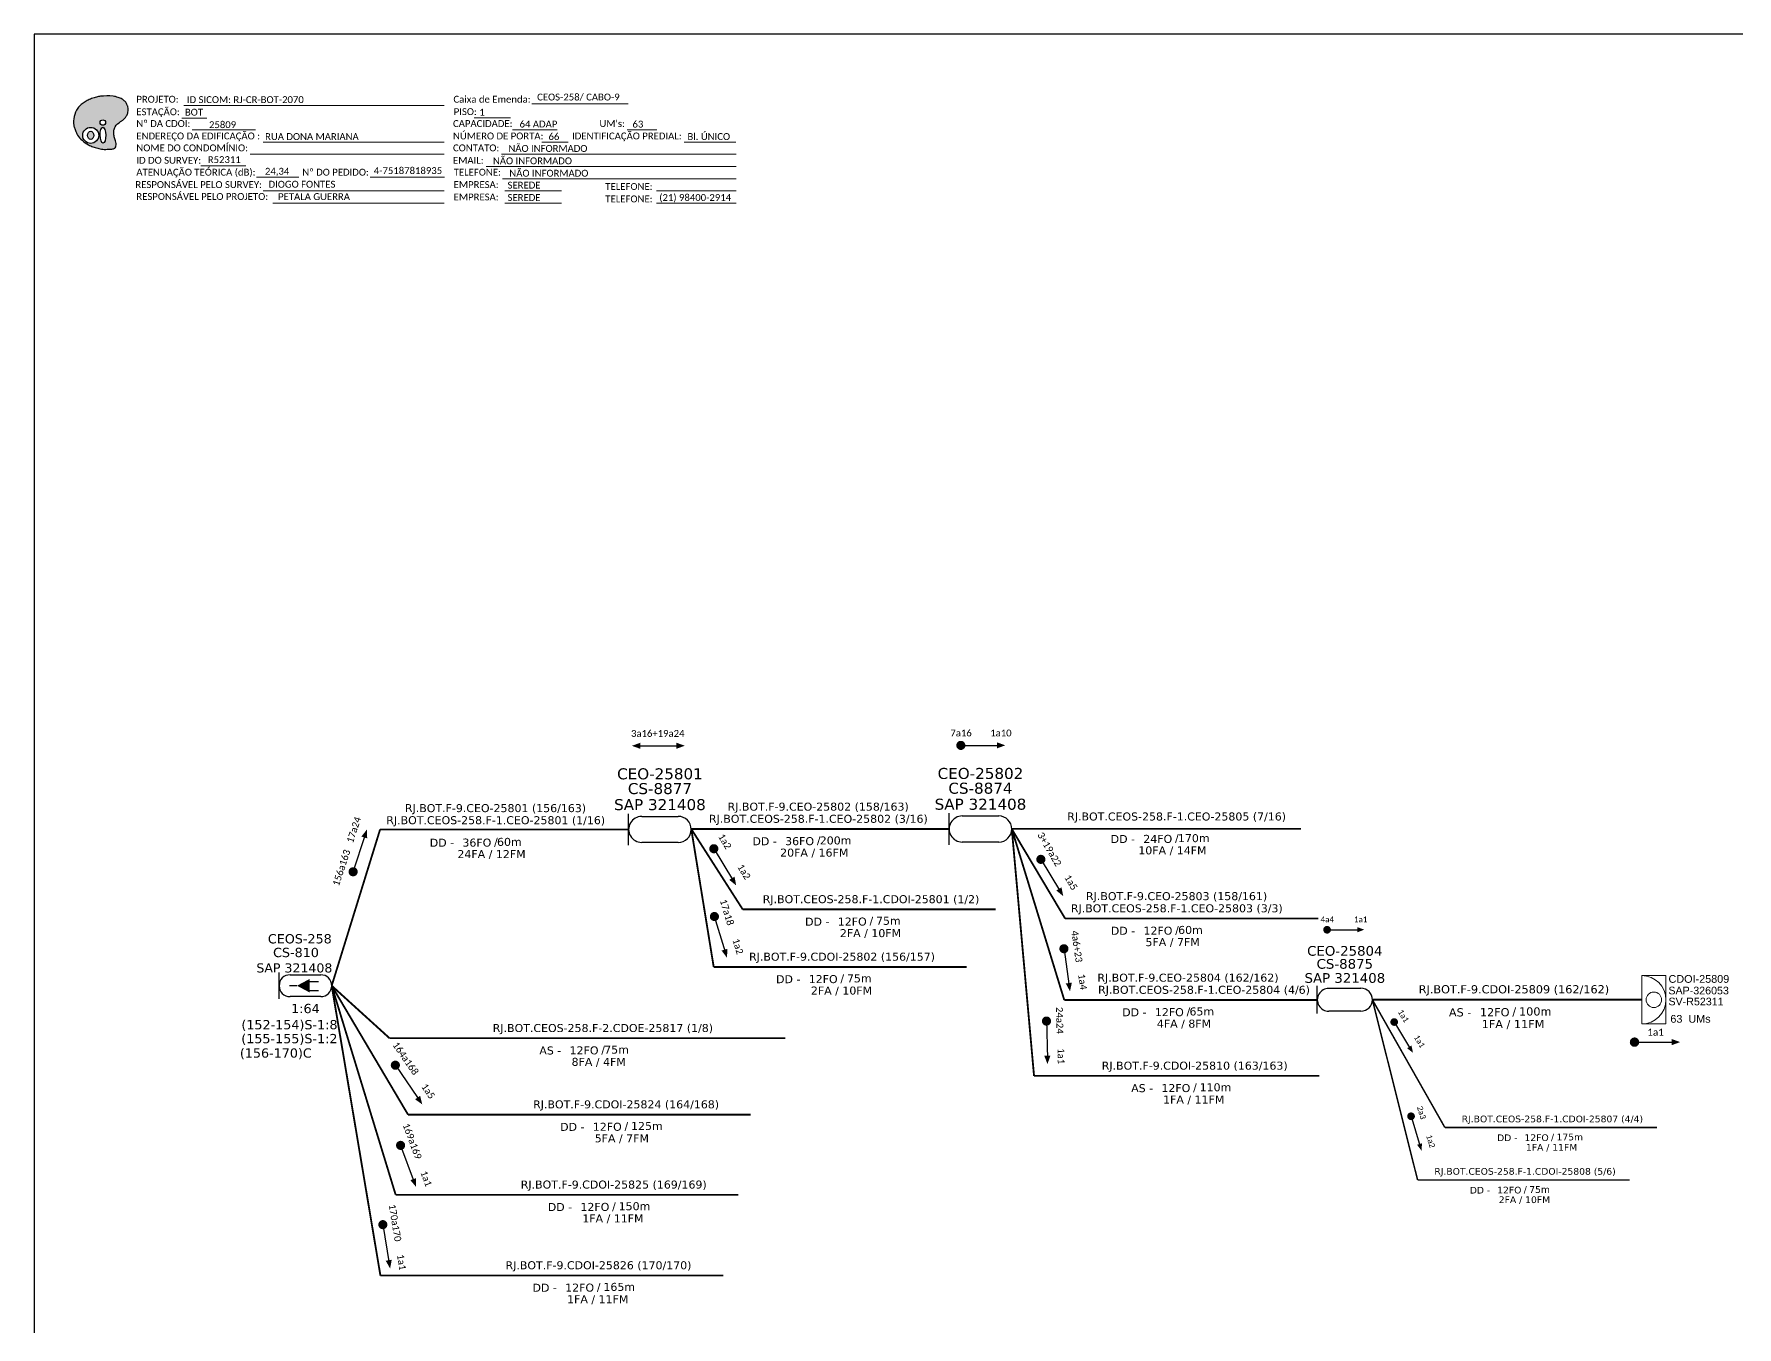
# Model space of a CAD drawing. Extents: x -4 to 1788, y 1 to 595.
# Drawn here: x -3.8 to 440.8, y 257.5 to 595.3 of the extents above; entities that cross this region are included whole.
import ezdxf
from ezdxf.enums import TextEntityAlignment as Align

# ---------------------------------------------------------------- set-up
doc = ezdxf.new("R2010")
doc.units = 0
for name, color, linetype, lineweight in [("20.0-LEGENDA DOS CDO'S", 1, 'Continuous', 0), ('20.1-CDO_INTERIOR', 1, 'Continuous', 0), ('40.1-ETIQUETAS', 1, 'Continuous', 20)]:
    doc.layers.add(name, color=color, linetype=linetype, lineweight=lineweight)
for name, color, linetype in [('20.4-CEOS', 1, 'Continuous'), ('CABO OPTICO EXISTENTE', 5, 'Continuous'), ('CAP a instalar', 1, 'Continuous'), ('SETA', 7, 'Continuous')]:
    doc.layers.add(name, color=color, linetype=linetype)
doc.styles.add('ARIAL', font='arial.ttf')
doc.styles.add('siredit', font='verdana.ttf')
doc.styles.add('WMF-Calibri0', font='calibri.ttf')
doc.linetypes.add('FENCELINE1', pattern='A,0.25,-0.1,[133,ltypeshp.shx,S=0.1,R=0,X=-0.1,Y=0],-0.1,1', length=1.45)

# ---------------------------------------------------------------- blocks, each defined once
blk = doc.blocks.new('OI')
h = blk.add_hatch(color=40)
edge = h.paths.add_edge_path()
edge.add_spline(control_points=[(4.35, -0.67), (3.92, -0.99), (3.26, -1.5), (2.81, -2.59), (2.9, -3.5), (3.06, -4.27), (3.31, -4.85), (3.37, -5.39), (3.4, -5.88), (3.2, -6.4), (2.54, -6.61), (1.65, -6.63), (0.55, -6.67), (-0.56, -6.42), (-1.61, -6.14), (-2.77, -5.61), (-3.92, -4.77), (-4.89, -3.7), (-5.34, -2.65), (-5.6, -1.94), (-5.85, -0.96), (-5.71, 0.47), (-5.1, 2.02), (-4.14, 3.02), (-3.3, 3.61), (-2.37, 4.16), (-1.36, 4.44), (-0.56, 4.7), (0.79, 4.85), (2.24, 4.97), (3.79, 4.57), (4.67, 4.21), (5.44, 3.65), (5.76, 2.99), (6.03, 2.21), (6.01, 1.46), (5.72, 0.64), (5.31, 0.08), (4.88, -0.38), (4.51, -0.55), (4.35, -0.67)], knot_values=[0, 0, 0, 0, 1.60434, 2.417191, 3.427595, 4.282808, 4.776746, 5.304182, 5.888771, 6.258406, 6.858137, 7.79129, 8.986195, 10.124242, 11.187857, 12.242908, 13.953784, 15.414161, 16.515391, 17.349188, 17.675853, 19.552021, 21.515531, 22.568638, 23.63245, 24.621084, 25.782718, 26.745347, 27.142653, 29.870543, 31.004649, 31.921532, 32.709589, 33.801391, 34.042471, 35.192333, 35.971461, 36.628871, 37.254359, 37.836911, 37.836911, 37.836911, 37.836911], degree=3, periodic=0)
h.paths.add_polyline_path([(1.13, -0.87, -1), (-0.04, -0.87, -1)], flags=16)
edge = h.paths.add_edge_path(flags=16)
edge.add_ellipse((0.56, -3.59), major_axis=(-0.02, 1.71), ratio=0.361305, start_angle=0, end_angle=360)
h.paths.add_polyline_path([(-0.36, -3.62, -1), (-3.8, -3.62, -1)], flags=16)
edge = h.paths.add_edge_path(flags=0)
edge.add_ellipse((-2.08, -3.62), major_axis=(0, 0.885), ratio=0.758294, start_angle=0, end_angle=360)
at = {"color": 40}
for centre, radius in [((-2.08, -3.62), 1.72), ((0.54, -0.87), 0.587)]:
    blk.add_circle(centre, radius, dxfattribs=at)
blk.add_ellipse((-2.08, -3.62), major_axis=(0, 0.885), ratio=0.758294, start_param=-3.141592653589792, end_param=3.141592653589792, dxfattribs=at)
blk.add_ellipse((0.56, -3.59), major_axis=(-0.02, 1.71), ratio=0.361305, dxfattribs=at)
at = {"color": 40, "start_tangent": (-0.800898, -0.598801), "end_tangent": (-0.800898, -0.598801)}
blk.add_spline([(4.35, -0.67), (3.2, -1.78), (2.9, -2.54), (2.92, -3.55), (3.12, -4.38), (3.28, -4.85), (3.37, -5.37), (3.35, -5.95), (3.2, -6.29), (2.66, -6.55), (1.73, -6.63), (0.54, -6.62), (-0.58, -6.41), (-1.6, -6.11), (-2.56, -5.67), (-3.95, -4.67), (-4.89, -3.56), (-5.37, -2.56), (-5.64, -1.78), (-5.72, -1.46), (-5.63, 0.42), (-4.84, 2.22), (-4.13, 2.99), (-3.27, 3.62), (-2.4, 4.09), (-1.3, 4.47), (-0.37, 4.72), (0.02, 4.77), (2.75, 4.8), (3.85, 4.53), (4.69, 4.16), (5.31, 3.68), (5.85, 2.73), (5.93, 2.5), (5.94, 1.35), (5.67, 0.62), (5.29, 0.08), (4.84, -0.36), (4.35, -0.67)], degree=3, dxfattribs=at)
blk = doc.blocks.new('ETIQUETA_RS5F')
at = {"layer": '40.1-ETIQUETAS', "color": 0, "style": 'siredit'}
blk.add_text('/', height=1.5, dxfattribs=at).set_placement((1.58, -1.95), align=Align.MIDDLE_RIGHT)
for tag, p in [('ETIQUETA_R_PRIMARIA', (1.21, 4.1)), ('ETIQUETA_R_SECUNDARIA', (1.21, 2.1)), ('F_ATIVAS/F_MORTAS', (1.14, -4.24))]:
    blk.add_attdef(tag, text='', height=1.5, dxfattribs=at).set_placement(p, align=Align.MIDDLE_CENTER)
for tag, p in [('TIPO_CABO', (-6.58, -2.12)), ('CAP_CABO', (0.4, -2.09))]:
    blk.add_attdef(tag, text='', height=1.5, dxfattribs=at).set_placement(p, align=Align.MIDDLE_RIGHT)
blk.add_attdef('METROS', text='', height=1.5, dxfattribs=at).set_placement((2.14, -1.95), align=Align.MIDDLE_LEFT)
for tag, p in [('FUSÃO_1', (0.85, -8.39)), ('FUSÃO_2', (0.85, -10.6)), ('FUSÃO_3', (0.85, -12.93)), ('FUSÃO_4', (0.85, -15.14)), ('FUSÃO_5', (0.85, -17.16))]:
    blk.add_attdef(tag, text='', height=1.5, dxfattribs=at).set_placement(p, align=Align.CENTER)
blk = doc.blocks.new('CEOS_UN_SC')
at = {"layer": '20.4-CEOS', "color": 0}
for p, q in [((-9.11, 2.39), (-2.39, 2.39)), ((-2.39, -2.39), (-9.11, -2.39))]:
    blk.add_line(p, q, dxfattribs=at)
for points in [[(-11.5, -2.89), (-11.5, 2.89)], [(-7.6, 0), (-9.22, 0)], [(-4.96, 0.95), (-2.92, 0.95)], [(-4.96, -1.04), (-2.92, -1.04)]]:
    blk.add_lwpolyline(points, dxfattribs=at)
blk.add_lwpolyline([(-7.6, 0, 0, 2.95, 0), (-4.83, 0, 2.95, 2.95, 0)], format="xyseb", dxfattribs=at)
for centre, start, end in [((-9.11, 0), 90, 270), ((-2.39, 0), 270, 90)]:
    blk.add_arc(centre, 2.39, start, end, dxfattribs=at)
at = {"layer": '20.4-CEOS', "color": 7, "style": 'siredit'}
for tag, height, p in [('NOME?', 2.03, (-5.75, 10.27)), ('LOCAL?', 2.03, (-5.75, 7.27)), ('TIPO?', 2, (-8.17, 3.89))]:
    blk.add_attdef(tag, text='', height=height, dxfattribs=at).set_placement(p, align=Align.MIDDLE_CENTER)
for tag, p in [('RACIO_SPLITAGEM', (-5.75, -3.97)), ('FIBRAS_RESERVA', (-5.75, -7.51))]:
    blk.add_attdef(tag, text='', height=2.03, dxfattribs=at).set_placement(p, align=Align.TOP_CENTER)

msp = doc.modelspace()

# ---------------------------------------------------------------- linework, layer by layer
for p, q in [((837.17, 595.26), (-3.83, 595.26)), ((-3.83, 595.26), (-3.83, 1.26))]:
    msp.add_line(p, q)
at = {"color": 7, "lineweight": 0}
for points in [[(35.28, 576.58), (103.29, 576.58)], [(126.13, 577.07), (151.27, 577.07)], [(34.76, 573.3), (41.31, 573.3)], [(37.42, 570.23), (53.98, 570.23)], [(111.09, 573.34), (120.57, 573.34)], [(121.14, 570.23), (132.76, 570.23)], [(151.08, 570.23), (158.75, 570.23)], [(55.99, 566.99), (103.29, 566.99)], [(128.72, 566.99), (135.67, 566.99)], [(165.9, 566.99), (179.45, 566.99)], [(39.74, 560.82), (51.43, 560.82)], [(52.58, 563.88), (103.29, 563.88)], [(114.21, 560.64), (179.48, 560.64)], [(118.25, 563.88), (179.48, 563.88)], [(54.28, 557.85), (65.27, 557.85)], [(83.93, 557.85), (103.32, 557.85)], [(118.5, 557.41), (179.48, 557.41)], [(55.99, 554.29), (103.29, 554.29)], [(119.11, 554.29), (133.91, 554.29)], [(158.71, 554.29), (179.48, 554.29)], [(58.48, 551.06), (103.29, 551.06)], [(119.11, 551.06), (133.91, 551.06)], [(158.71, 551.06), (179.48, 551.06)]]:
    msp.add_lwpolyline(points, dxfattribs=at)
for points, const_width in [([(237.58, 409.45, 1), (238.77, 409.45, 1)], 1.19), ([(333.31, 361.29, 1), (334.31, 361.29, 1)], 0.999)]:
    msp.add_lwpolyline(points, format="xyb", close=True, dxfattribs=dict(const_width=const_width))
at = {"color": 8}
for points, const_width in [([(173.36, 382.97, 1), (173.98, 381.95, 1)], 1.19), ([(173.65, 365.32, 1), (174, 364.18, 1)], 1.19), ([(351.07, 337.62, 1), (351.59, 336.76, 1)], 1), ([(90.17, 326.4, 1), (90.85, 325.42, 1)], 1.19), ([(355.59, 313.06, 1), (355.88, 312.1, 1)], 1), ([(91.67, 305.53, 1), (92.09, 304.42, 1)], 1.19), ([(87.15, 284.85, 1), (87.34, 283.68, 1)], 1.19)]:
    msp.add_lwpolyline(points, format="xyb", close=True, dxfattribs=dict(at, const_width=const_width))
at = {"color": 7}
for points, const_width in [([(258.76, 380.19, 1), (259.38, 379.17, 1)], 1.19), ([(258.98, 380.27, 1), (259.15, 379.09, 1)], 1.19), ([(79.3, 375.87, 1), (79.67, 377.01, 1)], 1.19), ([(265, 356.93, 1), (265.17, 355.75, 1)], 1.19), ([(260.53, 338.04, 1), (260.55, 336.84, 1)], 1.19), ([(413.47, 331.94, 1), (414.7, 331.94, 1)], 1.22)]:
    msp.add_lwpolyline(points, format="xyb", close=True, dxfattribs=dict(at, const_width=const_width))
msp.add_solid([(264.46, 372.37), (264.92, 370.08), (263.1, 371.54)])
at = {"layer": '20.1-CDO_INTERIOR', "color": 1, "lineweight": 18}
msp.add_lwpolyline([(422.3, 336.69), (422.3, 349.33), (415.98, 349.33), (415.98, 336.69)], close=True, dxfattribs=at)
msp.add_circle((419.14, 343.01), 2.02, dxfattribs=at)
msp.add_arc((415.98, 343.01), 6.32, 270, 90, dxfattribs=at)
at = {"layer": 'CAP a instalar', "color": 7, "linetype": 'Continuous'}
for p, q in [((151.43, 383.4), (151.43, 391.61)), ((235.13, 383.51), (235.13, 391.71)), ((154.83, 390.91), (164.37, 390.91)), ((238.53, 391.01), (248.07, 391.01)), ((164.37, 384.11), (154.83, 384.1)), ((248.08, 384.21), (238.53, 384.21))]:
    msp.add_line(p, q, dxfattribs=at)
at = {"layer": 'CAP a instalar', "color": 5, "linetype": 'Continuous'}
for p, q in [((331.26, 339.39), (331.26, 346.61)), ((334.25, 346), (342.64, 346)), ((342.65, 340.01), (334.25, 340.01))]:
    msp.add_line(p, q, dxfattribs=at)
at = {"layer": 'CAP a instalar', "color": 7, "linetype": 'FENCELINE1', "ltscale": 6, "const_width": 0.478}
for points in [[(73.89, 346.68), (86.53, 387.5)], [(86.53, 387.5), (151.43, 387.5)], [(167.78, 387.61), (235.13, 387.63)], [(251.48, 387.67), (327.02, 387.67)], [(251.48, 387.61), (265.4, 364.23)], [(251.48, 387.61), (265.18, 342.94)], [(251.48, 387.61), (257.29, 323.12)], [(265.4, 364.23), (331.49, 364.23)], [(265.18, 342.94), (331.26, 342.94)], [(257.29, 323.12), (331.82, 323.12)]]:
    msp.add_lwpolyline(points, dxfattribs=at)
at = {"layer": 'CAP a instalar', "color": 8, "linetype": 'FENCELINE1', "ltscale": 6}
for points, const_width in [([(167.78, 387.61), (181.22, 366.61)], 0.478), ([(167.78, 387.61), (173.64, 351.58)], 0.478), ([(181.22, 366.61), (247.3, 366.61)], 0.478), ([(173.64, 351.58), (239.72, 351.58)], 0.478), ([(73.89, 346.68), (86.61, 270.99)], 0.478), ([(90.59, 292.07), (73.89, 346.68)], 0.478), ([(93.82, 313.01), (73.89, 346.68)], 0.478), ([(345.64, 343.01), (364.57, 309.64)], 0.4), ([(345.64, 343.01), (357.44, 295.94)], 0.4), ([(93.82, 313.01), (183.33, 313.01)], 0.478), ([(364.57, 309.64), (419.92, 309.64)], 0.4), ([(357.44, 295.94), (412.79, 295.94)], 0.4), ([(90.59, 292.07), (180.11, 292.07)], 0.478), ([(86.61, 270.99), (176.13, 270.99)], 0.478)]:
    msp.add_lwpolyline(points, dxfattribs=dict(at, const_width=const_width))
at = {"layer": 'CAP a instalar', "color": 0, "linetype": 'FENCELINE1', "ltscale": 6, "const_width": 0.478}
for points in [[(89, 332.96), (73.89, 346.68)], [(89, 332.96), (192.31, 332.96)]]:
    msp.add_lwpolyline(points, dxfattribs=at)
at = {"layer": 'CAP a instalar', "color": 1, "linetype": 'FENCELINE1', "ltscale": 6, "const_width": 0.489}
msp.add_lwpolyline([(345.64, 343.01), (415.98, 343.01)], dxfattribs=at)
at = {"layer": 'CAP a instalar', "color": 7, "linetype": 'Continuous'}
for centre, start_param, end_param in [((154.83, 387.51), 6.283185, 9.424778), ((164.37, 387.51), 3.141593, 6.283185), ((238.53, 387.61), 6.283185, 9.424778), ((248.08, 387.61), 3.141593, 6.283185)]:
    msp.add_ellipse(centre, major_axis=(0, 3.4), ratio=1, start_param=start_param, end_param=end_param, dxfattribs=at)
at = {"layer": 'CAP a instalar', "color": 5, "linetype": 'Continuous'}
for centre, start_param, end_param in [((334.25, 343), 6.283185, 9.424778), ((342.64, 343.01), 3.141593, 6.283185)]:
    msp.add_ellipse(centre, major_axis=(0, 2.99), ratio=1, start_param=start_param, end_param=end_param, dxfattribs=at)
at = {"layer": 'SETA', "color": 7}
for points in [[(154.47, 409.34), (164.72, 409.34)], [(79.48, 376.44), (82.68, 386.18)], [(265.03, 356.72), (266.47, 346.56)], [(260.53, 337.83), (260.76, 327.56)], [(414.09, 331.94), (424.6, 331.94)]]:
    msp.add_lwpolyline(points, dxfattribs=at)
at = {"layer": 'SETA'}
for points in [[(238.17, 409.45), (248.42, 409.45)], [(258.87, 380.01), (264.2, 371.24)], [(333.81, 361.29), (342.39, 361.29)]]:
    msp.add_lwpolyline(points, dxfattribs=at)
at = {"layer": 'SETA', "color": 8}
for points in [[(173.47, 382.79), (178.8, 374.02)], [(173.71, 365.12), (176.69, 355.3)], [(351.17, 337.47), (355.63, 330.12)], [(90.51, 325.91), (96.32, 317.47)], [(355.64, 312.89), (358.14, 304.66)], [(91.88, 304.98), (95.46, 295.37)], [(87.24, 284.27), (88.9, 274.15)]]:
    msp.add_lwpolyline(points, dxfattribs=at)
at = {"layer": 'SETA', "color": 7}
for points in [[(154.47, 410.14), (152.29, 409.34), (154.47, 408.55)], [(163.9, 410.15), (166.09, 409.36), (163.9, 408.56)], [(81.65, 385.65), (83.09, 387.48), (83.16, 385.16)], [(423.76, 332.77), (426, 331.95), (423.76, 331.14)], [(261.55, 328.4), (260.8, 326.2), (259.96, 328.37)]]:
    msp.add_solid(points, dxfattribs=at)
at = {"layer": 'SETA'}
for points in [[(247.6, 410.26), (249.79, 409.46), (247.6, 408.67)], [(341.71, 361.97), (343.53, 361.31), (341.71, 360.64)], [(267.16, 347.49), (266.68, 345.21), (265.58, 347.26)]]:
    msp.add_solid(points, dxfattribs=at)
at = {"layer": 'SETA', "color": 8}
for points in [[(179.07, 375.14), (179.52, 372.86), (177.71, 374.32)], [(177.23, 356.32), (177.1, 353.99), (175.7, 355.86)], [(355.85, 331.06), (356.24, 329.15), (354.71, 330.37)], [(96.97, 317.92), (97.55, 315.67), (95.66, 317.02)], [(358.59, 305.52), (358.48, 303.57), (357.31, 305.13)], [(95.93, 296.42), (95.94, 294.1), (94.44, 295.87)], [(89.57, 275.09), (89.14, 272.81), (88, 274.84)]]:
    msp.add_solid(points, dxfattribs=at)

# ---------------------------------------------------------------- block references
at = {"color": 7, "xscale": 1.213923925163967, "yscale": 1.213923925163967, "zscale": 1.213923925163967, "rotation": 0.1532896023949059}
msp.add_blockref('OI', (13.47, 573.2), dxfattribs=at)
at = {"layer": '20.4-CEOS', "color": 7}
ref = msp.add_blockref('CEOS_UN_SC', (73.89, 346.68), dxfattribs=dict(at, xscale=1.194106319021452, yscale=1.194106319021452, zscale=1.194106319021452))
ref.add_attrib('NOME?', 'CEOS-258', dxfattribs={"color": 7, "height": 2.421, "style": 'siredit'}).set_placement((65.56, 358.94), align=Align.MIDDLE_CENTER)
ref.add_attrib('LOCAL?', 'CS-810', dxfattribs={"color": 7, "height": 2.421, "style": 'siredit'}).set_placement((64.56, 355.36), align=Align.MIDDLE_CENTER)
ref.add_attrib('TIPO?', 'SAP 321408', dxfattribs={"color": 7, "height": 2.388, "style": 'siredit'}).set_placement((64.14, 351.33), align=Align.MIDDLE_CENTER)
ref.add_attrib('RACIO_SPLITAGEM', '1:64', dxfattribs={"color": 7, "height": 2.421, "style": 'siredit'}).set_placement((67.03, 341.93), align=Align.TOP_CENTER)
ref.add_attrib('FIBRAS_RESERVA', '(152-154)S-1:8', dxfattribs={"color": 7, "height": 2.4211, "style": 'siredit'}).set_placement((62.86, 337.71), align=Align.TOP_CENTER)
at = {"layer": 'CAP a instalar', "color": 7, "linetype": 'FENCELINE1', "ltscale": 7}
ref = msp.add_blockref('ETIQUETA_RS5F', (115.06, 386.98), dxfattribs=dict(at, xscale=1.392805592594753, yscale=1.392805592594753, zscale=1.392805592594753))
ref.add_attrib('ETIQUETA_R_PRIMARIA', 'RJ.BOT.F-9.CEO-25801 (156/163)', dxfattribs={"layer": '40.1-ETIQUETAS', "color": 0, "height": 2.0892, "style": 'siredit'}).set_placement((116.66, 393.07), align=Align.MIDDLE_CENTER)
ref.add_attrib('ETIQUETA_R_SECUNDARIA', 'RJ.BOT.CEOS-258.F-1.CEO-25801 (1/16)', dxfattribs={"layer": '40.1-ETIQUETAS', "color": 0, "height": 2.0892, "style": 'siredit'}).set_placement((116.71, 389.91), align=Align.MIDDLE_CENTER)
ref.add_attrib('TIPO_CABO', 'DD -', dxfattribs={"layer": '40.1-ETIQUETAS', "color": 0, "height": 2.089, "style": 'siredit'}).set_placement((105.85, 384.03), align=Align.MIDDLE_RIGHT)
ref.add_attrib('CAP_CABO', '36FO', dxfattribs={"layer": '40.1-ETIQUETAS', "color": 0, "height": 2.089, "style": 'siredit'}).set_placement((115.57, 384.06), align=Align.MIDDLE_RIGHT)
ref.add_attrib('METROS', '60m', dxfattribs={"layer": '40.1-ETIQUETAS', "color": 0, "height": 2.089, "style": 'siredit'}).set_placement((117.06, 384.25), align=Align.MIDDLE_LEFT)
ref.add_attrib('F_ATIVAS/F_MORTAS', '24FA / 12FM', dxfattribs={"layer": '40.1-ETIQUETAS', "color": 0, "height": 2.0892, "style": 'siredit'}).set_placement((115.62, 381.06), align=Align.MIDDLE_CENTER)
ref = msp.add_blockref('ETIQUETA_RS5F', (199.33, 387.35), dxfattribs=dict(at, xscale=1.392805592594753, yscale=1.392805592594753, zscale=1.392805592594753))
ref.add_attrib('ETIQUETA_R_PRIMARIA', 'RJ.BOT.F-9.CEO-25802 (158/163)', dxfattribs={"layer": '40.1-ETIQUETAS', "color": 0, "height": 2.0892, "style": 'siredit'}).set_placement((200.92, 393.45), align=Align.MIDDLE_CENTER)
ref.add_attrib('ETIQUETA_R_SECUNDARIA', 'RJ.BOT.CEOS-258.F-1.CEO-25802 (3/16)', dxfattribs={"layer": '40.1-ETIQUETAS', "color": 0, "height": 2.0892, "style": 'siredit'}).set_placement((200.97, 390.28), align=Align.MIDDLE_CENTER)
ref.add_attrib('TIPO_CABO', 'DD -', dxfattribs={"layer": '40.1-ETIQUETAS', "color": 0, "height": 2.089, "style": 'siredit'}).set_placement((190.11, 384.41), align=Align.MIDDLE_RIGHT)
ref.add_attrib('CAP_CABO', '36FO', dxfattribs={"layer": '40.1-ETIQUETAS', "color": 0, "height": 2.089, "style": 'siredit'}).set_placement((199.84, 384.44), align=Align.MIDDLE_RIGHT)
ref.add_attrib('METROS', '200m', dxfattribs={"layer": '40.1-ETIQUETAS', "color": 0, "height": 2.089, "style": 'siredit'}).set_placement((201.33, 384.63), align=Align.MIDDLE_LEFT)
ref.add_attrib('F_ATIVAS/F_MORTAS', '20FA / 16FM', dxfattribs={"layer": '40.1-ETIQUETAS', "color": 0, "height": 2.0892, "style": 'siredit'}).set_placement((199.89, 381.44), align=Align.MIDDLE_CENTER)
ref = msp.add_blockref('ETIQUETA_RS5F', (292.86, 387.95), dxfattribs=dict(at, xscale=1.392805592594753, yscale=1.392805592594753, zscale=1.392805592594753))
ref.add_attrib('ETIQUETA_R_SECUNDARIA', 'RJ.BOT.CEOS-258.F-1.CEO-25805 (7/16)', dxfattribs={"layer": '40.1-ETIQUETAS', "color": 0, "height": 2.0892, "style": 'siredit'}).set_placement((294.51, 390.88), align=Align.MIDDLE_CENTER)
ref.add_attrib('TIPO_CABO', 'DD -', dxfattribs={"layer": '40.1-ETIQUETAS', "color": 0, "height": 2.089, "style": 'siredit'}).set_placement((283.65, 385), align=Align.MIDDLE_RIGHT)
ref.add_attrib('CAP_CABO', '24FO', dxfattribs={"layer": '40.1-ETIQUETAS', "color": 0, "height": 2.089, "style": 'siredit'}).set_placement((293.37, 385.03), align=Align.MIDDLE_RIGHT)
ref.add_attrib('METROS', '170m', dxfattribs={"layer": '40.1-ETIQUETAS', "color": 0, "height": 2.089, "style": 'siredit'}).set_placement((294.86, 385.22), align=Align.MIDDLE_LEFT)
ref.add_attrib('F_ATIVAS/F_MORTAS', '10FA / 14FM', dxfattribs={"layer": '40.1-ETIQUETAS', "color": 0, "height": 2.0892, "style": 'siredit'}).set_placement((293.42, 382.03), align=Align.MIDDLE_CENTER)
at = {"layer": 'CAP a instalar', "color": 8, "linetype": 'FENCELINE1', "ltscale": 7}
ref = msp.add_blockref('ETIQUETA_RS5F', (213.08, 366.35), dxfattribs=dict(at, xscale=1.392805592593667, yscale=1.392805592593667, zscale=1.392805592593667))
ref.add_attrib('ETIQUETA_R_SECUNDARIA', 'RJ.BOT.CEOS-258.F-1.CDOI-25801 (1/2)', dxfattribs={"layer": 'CABO OPTICO EXISTENTE', "color": 0, "height": 2.0892, "style": 'siredit'}).set_placement((214.72, 369.28), align=Align.MIDDLE_CENTER)
ref.add_attrib('TIPO_CABO', 'DD -', dxfattribs={"layer": '40.1-ETIQUETAS', "color": 0, "height": 2.089, "style": 'siredit'}).set_placement((203.86, 363.4), align=Align.MIDDLE_RIGHT)
ref.add_attrib('CAP_CABO', '12FO', dxfattribs={"layer": '40.1-ETIQUETAS', "color": 0, "height": 2.089, "style": 'siredit'}).set_placement((213.59, 363.43), align=Align.MIDDLE_RIGHT)
ref.add_attrib('METROS', '75m', dxfattribs={"layer": '40.1-ETIQUETAS', "color": 0, "height": 2.089, "style": 'siredit'}).set_placement((216.02, 363.63), align=Align.MIDDLE_LEFT)
ref.add_attrib('F_ATIVAS/F_MORTAS', '2FA / 10FM', dxfattribs={"layer": '40.1-ETIQUETAS', "color": 0, "height": 2.089, "style": 'siredit'}).set_placement((214.58, 360.41), align=Align.MIDDLE_CENTER)
at = {"layer": 'CAP a instalar', "color": 7, "linetype": 'FENCELINE1', "ltscale": 7}
ref = msp.add_blockref('ETIQUETA_RS5F', (292.91, 363.97), dxfattribs=dict(at, xscale=1.392805592594753, yscale=1.392805592594753, zscale=1.392805592594753))
ref.add_attrib('ETIQUETA_R_PRIMARIA', 'RJ.BOT.F-9.CEO-25803 (158/161)', dxfattribs={"layer": '40.1-ETIQUETAS', "color": 0, "height": 2.0892, "style": 'siredit'}).set_placement((294.51, 370.07), align=Align.MIDDLE_CENTER)
ref.add_attrib('ETIQUETA_R_SECUNDARIA', 'RJ.BOT.CEOS-258.F-1.CEO-25803 (3/3)', dxfattribs={"layer": '40.1-ETIQUETAS', "color": 0, "height": 2.0892, "style": 'siredit'}).set_placement((294.56, 366.9), align=Align.MIDDLE_CENTER)
ref.add_attrib('TIPO_CABO', 'DD -', dxfattribs={"layer": '40.1-ETIQUETAS', "color": 0, "height": 2.089, "style": 'siredit'}).set_placement((283.69, 361.03), align=Align.MIDDLE_RIGHT)
ref.add_attrib('CAP_CABO', '12FO', dxfattribs={"layer": '40.1-ETIQUETAS', "color": 0, "height": 2.089, "style": 'siredit'}).set_placement((293.42, 361.06), align=Align.MIDDLE_RIGHT)
ref.add_attrib('METROS', '60m', dxfattribs={"layer": '40.1-ETIQUETAS', "color": 0, "height": 2.089, "style": 'siredit'}).set_placement((294.91, 361.25), align=Align.MIDDLE_LEFT)
ref.add_attrib('F_ATIVAS/F_MORTAS', '5FA / 7FM', dxfattribs={"layer": '40.1-ETIQUETAS', "color": 0, "height": 2.089, "style": 'siredit'}).set_placement((293.47, 358.06), align=Align.MIDDLE_CENTER)
at = {"layer": 'CAP a instalar', "color": 8, "linetype": 'FENCELINE1', "ltscale": 7}
ref = msp.add_blockref('ETIQUETA_RS5F', (205.49, 351.33), dxfattribs=dict(at, xscale=1.392805592593667, yscale=1.392805592593667, zscale=1.392805592593667))
ref.add_attrib('ETIQUETA_R_SECUNDARIA', 'RJ.BOT.F-9.CDOI-25802 (156/157)', dxfattribs={"layer": 'CABO OPTICO EXISTENTE', "color": 0, "height": 2.0892, "style": 'siredit'}).set_placement((207.14, 354.26), align=Align.MIDDLE_CENTER)
ref.add_attrib('TIPO_CABO', 'DD -', dxfattribs={"layer": '40.1-ETIQUETAS', "color": 0, "height": 2.089, "style": 'siredit'}).set_placement((196.28, 348.38), align=Align.MIDDLE_RIGHT)
ref.add_attrib('CAP_CABO', '12FO', dxfattribs={"layer": '40.1-ETIQUETAS', "color": 0, "height": 2.089, "style": 'siredit'}).set_placement((206, 348.41), align=Align.MIDDLE_RIGHT)
ref.add_attrib('METROS', '75m', dxfattribs={"layer": '40.1-ETIQUETAS', "color": 0, "height": 2.089, "style": 'siredit'}).set_placement((208.44, 348.6), align=Align.MIDDLE_LEFT)
ref.add_attrib('F_ATIVAS/F_MORTAS', '2FA / 10FM', dxfattribs={"layer": '40.1-ETIQUETAS', "color": 0, "height": 2.089, "style": 'siredit'}).set_placement((207.01, 345.41), align=Align.MIDDLE_CENTER)
at = {"layer": 'CAP a instalar', "color": 7, "linetype": 'FENCELINE1', "ltscale": 7}
ref = msp.add_blockref('ETIQUETA_RS5F', (295.88, 342.68), dxfattribs=dict(at, xscale=1.392805592594753, yscale=1.392805592594753, zscale=1.392805592594753))
ref.add_attrib('ETIQUETA_R_PRIMARIA', 'RJ.BOT.F-9.CEO-25804 (162/162)', dxfattribs={"layer": '40.1-ETIQUETAS', "color": 0, "height": 2.0892, "style": 'siredit'}).set_placement((297.48, 348.78), align=Align.MIDDLE_CENTER)
ref.add_attrib('ETIQUETA_R_SECUNDARIA', 'RJ.BOT.CEOS-258.F-1.CEO-25804 (4/6)', dxfattribs={"layer": '40.1-ETIQUETAS', "color": 0, "height": 2.0892, "style": 'siredit'}).set_placement((301.67, 345.61), align=Align.MIDDLE_CENTER)
ref.add_attrib('TIPO_CABO', 'DD -', dxfattribs={"layer": '40.1-ETIQUETAS', "color": 0, "height": 2.089, "style": 'siredit'}).set_placement((286.66, 339.74), align=Align.MIDDLE_RIGHT)
ref.add_attrib('CAP_CABO', '12FO', dxfattribs={"layer": '40.1-ETIQUETAS', "color": 0, "height": 2.089, "style": 'siredit'}).set_placement((296.39, 339.77), align=Align.MIDDLE_RIGHT)
ref.add_attrib('METROS', '65m', dxfattribs={"layer": '40.1-ETIQUETAS', "color": 0, "height": 2.089, "style": 'siredit'}).set_placement((297.88, 339.96), align=Align.MIDDLE_LEFT)
ref.add_attrib('F_ATIVAS/F_MORTAS', '4FA / 8FM', dxfattribs={"layer": '40.1-ETIQUETAS', "color": 0, "height": 2.089, "style": 'siredit'}).set_placement((296.44, 336.77), align=Align.MIDDLE_CENTER)
at = {"layer": 'CAP a instalar', "color": 1, "linetype": 'FENCELINE1', "ltscale": 7}
ref = msp.add_blockref('ETIQUETA_RS5F', (380.92, 342.75), dxfattribs=dict(at, xscale=1.426765535265285, yscale=1.426765535265285, zscale=1.426765535265285))
ref.add_attrib('ETIQUETA_R_SECUNDARIA', 'RJ.BOT.F-9.CDOI-25809 (162/162)', dxfattribs={"layer": 'CABO OPTICO EXISTENTE', "color": 0, "height": 2.1401, "style": 'siredit'}).set_placement((382.6, 345.75), align=Align.MIDDLE_CENTER)
ref.add_attrib('TIPO_CABO', 'AS -', dxfattribs={"layer": '40.1-ETIQUETAS', "color": 0, "height": 2.14, "style": 'siredit'}).set_placement((371.48, 339.73), align=Align.MIDDLE_RIGHT)
ref.add_attrib('CAP_CABO', '12FO', dxfattribs={"layer": '40.1-ETIQUETAS', "color": 0, "height": 2.14, "style": 'siredit'}).set_placement((381.44, 339.76), align=Align.MIDDLE_RIGHT)
ref.add_attrib('METROS', '100m', dxfattribs={"layer": '40.1-ETIQUETAS', "color": 0, "height": 2.14, "style": 'siredit'}).set_placement((383.93, 339.96), align=Align.MIDDLE_LEFT)
ref.add_attrib('F_ATIVAS/F_MORTAS', '1FA / 11FM', dxfattribs={"layer": '40.1-ETIQUETAS', "color": 0, "height": 2.14, "style": 'siredit'}).set_placement((382.36, 336.66), align=Align.MIDDLE_CENTER)
at = {"layer": 'CAP a instalar', "color": 0, "linetype": 'FENCELINE1', "ltscale": 7}
ref = msp.add_blockref('ETIQUETA_RS5F', (143.05, 332.7), dxfattribs=dict(at, xscale=1.392805592594753, yscale=1.392805592594753, zscale=1.392805592594753))
ref.add_attrib('ETIQUETA_R_SECUNDARIA', 'RJ.BOT.CEOS-258.F-2.CDOE-25817 (1/8)', dxfattribs={"layer": '40.1-ETIQUETAS', "color": 0, "height": 2.0892, "style": 'siredit'}).set_placement((144.7, 335.63), align=Align.MIDDLE_CENTER)
ref.add_attrib('TIPO_CABO', 'AS -', dxfattribs={"layer": '40.1-ETIQUETAS', "color": 0, "height": 2.089, "style": 'siredit'}).set_placement((133.83, 329.76), align=Align.MIDDLE_RIGHT)
ref.add_attrib('CAP_CABO', '12FO', dxfattribs={"layer": '40.1-ETIQUETAS', "color": 0, "height": 2.089, "style": 'siredit'}).set_placement((143.56, 329.79), align=Align.MIDDLE_RIGHT)
ref.add_attrib('METROS', '75m', dxfattribs={"layer": '40.1-ETIQUETAS', "color": 0, "height": 2.089, "style": 'siredit'}).set_placement((145.05, 329.98), align=Align.MIDDLE_LEFT)
ref.add_attrib('F_ATIVAS/F_MORTAS', '8FA / 4FM', dxfattribs={"layer": '40.1-ETIQUETAS', "color": 0, "height": 2.089, "style": 'siredit'}).set_placement((143.61, 326.79), align=Align.MIDDLE_CENTER)
at = {"layer": 'CAP a instalar', "color": 7, "linetype": 'FENCELINE1', "ltscale": 7}
ref = msp.add_blockref('ETIQUETA_RS5F', (297.59, 322.87), dxfattribs=dict(at, xscale=1.392805592593667, yscale=1.392805592593667, zscale=1.392805592593667))
ref.add_attrib('ETIQUETA_R_SECUNDARIA', 'RJ.BOT.F-9.CDOI-25810 (163/163)', dxfattribs={"layer": 'CABO OPTICO EXISTENTE', "color": 0, "height": 2.0892, "style": 'siredit'}).set_placement((299.24, 325.8), align=Align.MIDDLE_CENTER)
ref.add_attrib('TIPO_CABO', 'AS -', dxfattribs={"layer": '40.1-ETIQUETAS', "color": 0, "height": 2.089, "style": 'siredit'}).set_placement((288.38, 319.92), align=Align.MIDDLE_RIGHT)
ref.add_attrib('CAP_CABO', '12FO', dxfattribs={"layer": '40.1-ETIQUETAS', "color": 0, "height": 2.089, "style": 'siredit'}).set_placement((298.1, 319.95), align=Align.MIDDLE_RIGHT)
ref.add_attrib('METROS', '110m', dxfattribs={"layer": '40.1-ETIQUETAS', "color": 0, "height": 2.089, "style": 'siredit'}).set_placement((300.53, 320.15), align=Align.MIDDLE_LEFT)
ref.add_attrib('F_ATIVAS/F_MORTAS', '1FA / 11FM', dxfattribs={"layer": '40.1-ETIQUETAS', "color": 0, "height": 2.089, "style": 'siredit'}).set_placement((298.98, 316.95), align=Align.MIDDLE_CENTER)
at = {"layer": 'CAP a instalar', "color": 8, "linetype": 'FENCELINE1', "ltscale": 7}
ref = msp.add_blockref('ETIQUETA_RS5F', (149.11, 312.76), dxfattribs=dict(at, xscale=1.392805592593667, yscale=1.392805592593667, zscale=1.392805592593667))
ref.add_attrib('ETIQUETA_R_SECUNDARIA', 'RJ.BOT.F-9.CDOI-25824 (164/168)', dxfattribs={"layer": 'CABO OPTICO EXISTENTE', "color": 0, "height": 2.0892, "style": 'siredit'}).set_placement((150.76, 315.69), align=Align.MIDDLE_CENTER)
ref.add_attrib('TIPO_CABO', 'DD -', dxfattribs={"layer": '40.1-ETIQUETAS', "color": 0, "height": 2.089, "style": 'siredit'}).set_placement((139.89, 309.81), align=Align.MIDDLE_RIGHT)
ref.add_attrib('CAP_CABO', '12FO', dxfattribs={"layer": '40.1-ETIQUETAS', "color": 0, "height": 2.089, "style": 'siredit'}).set_placement((149.62, 309.84), align=Align.MIDDLE_RIGHT)
ref.add_attrib('METROS', '125m', dxfattribs={"layer": '40.1-ETIQUETAS', "color": 0, "height": 2.089, "style": 'siredit'}).set_placement((152.05, 310.04), align=Align.MIDDLE_LEFT)
ref.add_attrib('F_ATIVAS/F_MORTAS', '5FA / 7FM', dxfattribs={"layer": '40.1-ETIQUETAS', "color": 0, "height": 2.089, "style": 'siredit'}).set_placement((149.64, 306.82), align=Align.MIDDLE_CENTER)
ref = msp.add_blockref('ETIQUETA_RS5F', (391.25, 309.43), dxfattribs=dict(at, xscale=1.166399984998861, yscale=1.166399984998861, zscale=1.166399984998861))
ref.add_attrib('ETIQUETA_R_SECUNDARIA', 'RJ.BOT.CEOS-258.F-1.CDOI-25807 (4/4)', dxfattribs={"layer": 'CABO OPTICO EXISTENTE', "color": 0, "height": 1.7496, "style": 'siredit'}).set_placement((392.63, 311.88), align=Align.MIDDLE_CENTER)
ref.add_attrib('TIPO_CABO', 'DD -', dxfattribs={"layer": '40.1-ETIQUETAS', "color": 0, "height": 1.75, "style": 'siredit'}).set_placement((383.54, 306.96), align=Align.MIDDLE_RIGHT)
ref.add_attrib('CAP_CABO', '12FO', dxfattribs={"layer": '40.1-ETIQUETAS', "color": 0, "height": 1.75, "style": 'siredit'}).set_placement((391.68, 306.99), align=Align.MIDDLE_RIGHT)
ref.add_attrib('METROS', '175m', dxfattribs={"layer": '40.1-ETIQUETAS', "color": 0, "height": 1.75, "style": 'siredit'}).set_placement((393.72, 307.15), align=Align.MIDDLE_LEFT)
ref.add_attrib('F_ATIVAS/F_MORTAS', '1FA / 11FM', dxfattribs={"layer": '40.1-ETIQUETAS', "color": 0, "height": 1.75, "style": 'siredit'}).set_placement((392.43, 304.45), align=Align.MIDDLE_CENTER)
ref = msp.add_blockref('ETIQUETA_RS5F', (384.12, 295.73), dxfattribs=dict(at, xscale=1.166399984998861, yscale=1.166399984998861, zscale=1.166399984998861))
ref.add_attrib('ETIQUETA_R_SECUNDARIA', 'RJ.BOT.CEOS-258.F-1.CDOI-25808 (5/6)', dxfattribs={"layer": 'CABO OPTICO EXISTENTE', "color": 0, "height": 1.7496, "style": 'siredit'}).set_placement((385.5, 298.18), align=Align.MIDDLE_CENTER)
ref.add_attrib('TIPO_CABO', 'DD -', dxfattribs={"layer": '40.1-ETIQUETAS', "color": 0, "height": 1.75, "style": 'siredit'}).set_placement((376.41, 293.26), align=Align.MIDDLE_RIGHT)
ref.add_attrib('CAP_CABO', '12FO', dxfattribs={"layer": '40.1-ETIQUETAS', "color": 0, "height": 1.75, "style": 'siredit'}).set_placement((384.55, 293.29), align=Align.MIDDLE_RIGHT)
ref.add_attrib('METROS', '75m', dxfattribs={"layer": '40.1-ETIQUETAS', "color": 0, "height": 1.75, "style": 'siredit'}).set_placement((386.59, 293.45), align=Align.MIDDLE_LEFT)
ref.add_attrib('F_ATIVAS/F_MORTAS', '2FA / 10FM', dxfattribs={"layer": '40.1-ETIQUETAS', "color": 0, "height": 1.75, "style": 'siredit'}).set_placement((385.34, 290.78), align=Align.MIDDLE_CENTER)
ref = msp.add_blockref('ETIQUETA_RS5F', (145.88, 291.81), dxfattribs=dict(at, xscale=1.392805592593667, yscale=1.392805592593667, zscale=1.392805592593667))
ref.add_attrib('ETIQUETA_R_SECUNDARIA', 'RJ.BOT.F-9.CDOI-25825 (169/169)', dxfattribs={"layer": 'CABO OPTICO EXISTENTE', "color": 0, "height": 2.0892, "style": 'siredit'}).set_placement((147.53, 294.74), align=Align.MIDDLE_CENTER)
ref.add_attrib('TIPO_CABO', 'DD -', dxfattribs={"layer": '40.1-ETIQUETAS', "color": 0, "height": 2.089, "style": 'siredit'}).set_placement((136.67, 288.87), align=Align.MIDDLE_RIGHT)
ref.add_attrib('CAP_CABO', '12FO', dxfattribs={"layer": '40.1-ETIQUETAS', "color": 0, "height": 2.089, "style": 'siredit'}).set_placement((146.39, 288.9), align=Align.MIDDLE_RIGHT)
ref.add_attrib('METROS', '150m', dxfattribs={"layer": '40.1-ETIQUETAS', "color": 0, "height": 2.089, "style": 'siredit'}).set_placement((148.82, 289.09), align=Align.MIDDLE_LEFT)
ref.add_attrib('F_ATIVAS/F_MORTAS', '1FA / 11FM', dxfattribs={"layer": '40.1-ETIQUETAS', "color": 0, "height": 2.089, "style": 'siredit'}).set_placement((147.32, 285.88), align=Align.MIDDLE_CENTER)
ref = msp.add_blockref('ETIQUETA_RS5F', (141.9, 270.73), dxfattribs=dict(at, xscale=1.392805592593667, yscale=1.392805592593667, zscale=1.392805592593667))
ref.add_attrib('ETIQUETA_R_SECUNDARIA', 'RJ.BOT.F-9.CDOI-25826 (170/170)', dxfattribs={"layer": 'CABO OPTICO EXISTENTE', "color": 0, "height": 2.0892, "style": 'siredit'}).set_placement((143.55, 273.66), align=Align.MIDDLE_CENTER)
ref.add_attrib('TIPO_CABO', 'DD -', dxfattribs={"layer": '40.1-ETIQUETAS', "color": 0, "height": 2.089, "style": 'siredit'}).set_placement((132.69, 267.79), align=Align.MIDDLE_RIGHT)
ref.add_attrib('CAP_CABO', '12FO', dxfattribs={"layer": '40.1-ETIQUETAS', "color": 0, "height": 2.089, "style": 'siredit'}).set_placement((142.41, 267.82), align=Align.MIDDLE_RIGHT)
ref.add_attrib('METROS', '165m', dxfattribs={"layer": '40.1-ETIQUETAS', "color": 0, "height": 2.089, "style": 'siredit'}).set_placement((144.84, 268.01), align=Align.MIDDLE_LEFT)
ref.add_attrib('F_ATIVAS/F_MORTAS', '1FA / 11FM', dxfattribs={"layer": '40.1-ETIQUETAS', "color": 0, "height": 2.089, "style": 'siredit'}).set_placement((143.35, 264.8), align=Align.MIDDLE_CENTER)

# ---------------------------------------------------------------- texts
at = {"color": 7, "lineweight": 0, "style": 'WMF-Calibri0'}
for s, height, p in [('PROJETO:', 1.793, (22.88, 577.33)), ('Caixa de Emenda:', 1.7927, (105.68, 577.33)), ('ESTAÇÃO:', 1.793, (22.88, 574.05)), ('PISO:', 1.793, (105.75, 574.09)), ('Nº DA CDOI:', 1.7927, (22.88, 570.98)), ('ENDEREÇO DA EDIFICAÇÃO :', 1.7927, (22.88, 567.74)), ('CAPACIDADE:', 1.7927, (105.57, 570.98)), ('NÚMERO DE PORTA:', 1.7927, (105.57, 567.74)), ('IDENTIFICAÇÃO PREDIAL:', 1.7927, (136.65, 567.74)), ("UM's:", 1.793, (143.81, 570.98)), ('NOME DO CONDOMÍNIO:', 1.7927, (22.88, 564.63)), ('CONTATO:', 1.793, (105.57, 564.63)), ('ATENUAÇÃO TEÓRICA (dB):', 1.7927, (22.88, 558.28)), ('ID DO SURVEY:', 1.7927, (22.88, 561.39)), ('EMAIL:', 1.793, (105.57, 561.39)), ('RESPONSÁVEL PELO SURVEY:', 1.7927, (22.63, 555.04)), ('Nº DO PEDIDO:', 1.7927, (66.22, 558.28)), ('TELEFONE:', 1.793, (105.75, 558.28)), ('EMPRESA:', 1.793, (105.75, 555.04)), ('TELEFONE:', 1.793, (145.35, 554.54)), ('RESPONSÁVEL PELO PROJETO:', 1.7927, (22.88, 551.93)), ('EMPRESA:', 1.793, (105.75, 551.8)), ('TELEFONE:', 1.793, (145.35, 551.3))]:
    msp.add_text(s, height=height, dxfattribs=at).set_placement(p)
at = {"color": 7, "style": 'WMF-Calibri0'}
for s, height, p in [('ID SICOM: RJ-CR-BOT-2070', 1.7927, (36.07, 577.23)), ('CEOS-258/ CABO-9', 1.7927, (127.53, 577.91)), ('BOT', 1.793, (35.56, 573.95)), ('1', 1.79, (112.44, 573.94)), ('RUA DONA MARIANA', 1.7927, (56.5, 567.58)), (' 64 ADAP', 1.793, (122.31, 570.85)), ('66', 1.793, (130.5, 567.59)), ('63', 1.793, (152.43, 570.83)), ('Bl. ÚNICO', 1.793, (166.78, 567.59)), ('NÃO INFORMADO', 1.7927, (120.03, 564.48)), (' R52311', 1.793, (40.9, 561.56)), ('24,34', 1.793, (56.46, 558.52)), ('4-75187818935', 1.7927, (84.88, 558.69)), ('NÃO INFORMADO', 1.7927, (115.99, 561.24)), ('DIOGO FONTES', 1.7927, (57.39, 555.13)), ('SEREDE', 1.793, (119.81, 554.89)), ('NÃO INFORMADO', 1.7927, (120.28, 558.01)), ('PETALA GUERRA', 1.7927, (59.88, 551.9)), ('SEREDE', 1.793, (119.81, 551.66)), ('(21) 98400-2914', 1.7927, (159.42, 551.66))]:
    msp.add_text(s, height=height, dxfattribs=at).set_placement(p)
msp.add_text('25809', height=1.793, dxfattribs=at).set_placement((45.39, 570.69), align=Align.CENTER)
at = {"color": 7, "attachment_point": 5}
for s, insert, char_height, width in [('\\fCalibri|b0|i0|c0|p34;3a16+19a24', (159.03, 412.57), 1.7885, 30.2363), ('\\fCalibri|b0|i0|c0|p34;1a1', (419.59, 334.54), 1.8348, 31.0194)]:
    msp.add_mtext(s, dxfattribs=dict(at, insert=insert, char_height=char_height, width=width))
at = {"attachment_point": 5}
for s, insert, char_height, width in [('\\fCalibri|b0|i0|c0|p34;7a16', (238.23, 412.68), 1.7885, 30.2363), ('\\fCalibri|b0|i0|c0|p34;1a10', (248.64, 412.68), 1.7885, 30.2363), ('\\fCalibri|b0|i0|c0|p34;4a4', (333.86, 364), 1.4978, 25.3213), ('\\fCalibri|b0|i0|c0|p34;1a1', (342.58, 364), 1.4978, 25.3213)]:
    msp.add_mtext(s, dxfattribs=dict(at, insert=insert, char_height=char_height, width=width))
at = {"color": 7, "attachment_point": 5}
for s, insert, char_height, width, rotation in [('\\fCalibri|b0|i0|c0|p34;17a24', (79.68, 387.39), 1.7885, 30.2363, 71.8546), ('\\fCalibri|b0|i0|c0|p34;3+19a22', (261.32, 382.32), 1.7912, 30.2811, 300.2192), ('\\fCalibri|b0|i0|c0|p34;156a163', (76.44, 377.5), 1.7885, 30.2363, 71.8546), ('\\fCalibri|b0|i0|c0|p34;4a6+23', (268.48, 356.94), 1.7912, 30.2811, 278.086), ('\\fCalibri|b0|i0|c0|p34;24a24', (263.98, 337.63), 1.7912, 30.2811, 271.2711), ('\\fCalibri|b0|i0|c0|p34;1a1', (264.35, 328.27), 1.7912, 30.2811, 271.2711)]:
    msp.add_mtext(s, dxfattribs=dict(at, insert=insert, char_height=char_height, width=width, rotation=rotation))
at = {"color": 8, "attachment_point": 5}
for s, insert, char_height, width, rotation in [('\\fCalibri|b0|i0|c0|p34;1a2', (176.55, 384.35), 1.7912, 30.2811, 301.2901), ('\\fCalibri|b0|i0|c0|p34;1a2', (181.56, 376.43), 1.7912, 30.2811, 301.2901), ('\\fCalibri|b0|i0|c0|p34;17a18', (177.09, 365.86), 1.7912, 30.2811, 286.8733), ('\\fCalibri|b0|i0|c0|p34;1a2', (179.96, 356.95), 1.7912, 30.2811, 286.8733), ('\\fCalibri|b0|i0|c0|p34;1a1', (353.75, 338.77), 1.5, 25.3588, 301.2901), ('\\fCalibri|b0|i0|c0|p34;1a1', (357.94, 332.14), 1.5, 25.3588, 301.2901), ('\\fCalibri|b0|i0|c0|p34;164a168', (93.2, 327.69), 1.7885, 30.2363, 304.5222), ('\\fCalibri|b0|i0|c0|p34;1a5', (99.1, 319.12), 1.7885, 30.2363, 304.5222), ('\\fCalibri|b0|i0|c0|p34;2a3', (358.47, 313.51), 1.5, 25.3588, 286.8733), ('\\fCalibri|b0|i0|c0|p34;169a169', (94.93, 306.05), 1.7885, 30.2363, 290.412), ('\\fCalibri|b0|i0|c0|p34;1a2', (360.87, 306.04), 1.5, 25.3588, 286.8733), ('\\fCalibri|b0|i0|c0|p34;1a1', (98.56, 296.29), 1.7885, 30.2363, 290.412), ('\\fCalibri|b0|i0|c0|p34;170a170', (90.44, 284.73), 1.7885, 30.2363, 279.3058), ('\\fCalibri|b0|i0|c0|p34;1a1', (92.12, 274.46), 1.7885, 30.2363, 279.3058)]:
    msp.add_mtext(s, dxfattribs=dict(at, insert=insert, char_height=char_height, width=width, rotation=rotation))
at = {"char_height": 1.7912, "width": 30.2811, "attachment_point": 5}
for s, insert, rotation in [('\\fCalibri|b0|i0|c0|p34;1a5', (266.95, 373.65), 300.2192), ('\\fCalibri|b0|i0|c0|p34;1a4', (269.96, 347.69), 278.086)]:
    msp.add_mtext(s, dxfattribs=dict(at, insert=insert, rotation=rotation))
at = {"layer": "20.0-LEGENDA DOS CDO'S", "color": 1, "style": 'ARIAL'}
for s, p in [('CDOI-25809', (438.82, 347.44)), ('63  UMs', (433.96, 337.01))]:
    msp.add_text(s, height=2.022, dxfattribs=at).set_placement(p, align=Align.RIGHT)
for s, p in [('SAP-326053', (422.93, 344.43)), ('SV-R52311', (422.95, 341.56))]:
    msp.add_text(s, height=1.994, rotation=359.9724, dxfattribs=at).set_placement(p)
at = {"layer": '20.4-CEOS', "color": 7, "style": 'siredit'}
for s, p in [('CEO-25801', (159.6, 403.47)), ('CEO-25802', (243.3, 403.57)), ('CS-8877', (159.6, 399.61)), ('CS-8874', (243.3, 399.71)), ('SAP 321408', (159.6, 395.42)), ('SAP 321408', (243.3, 395.53))]:
    msp.add_text(s, height=2.882, rotation=0.0129, dxfattribs=at).set_placement(p, align=Align.TOP_CENTER)
at = {"layer": '20.4-CEOS', "color": 5, "style": 'siredit'}
for s, p in [('CEO-25804', (338.44, 357.05)), ('CS-8875', (338.44, 353.65)), ('SAP 321408', (338.45, 349.97))]:
    msp.add_text(s, height=2.535, rotation=0.0129, dxfattribs=at).set_placement(p, align=Align.TOP_CENTER)
at = {"layer": '20.4-CEOS', "color": 7, "style": 'siredit'}
for tag, p in [('(155-155)S-1:2', (62.84, 334.08)), ('(156-170)C', (59.3, 330.31))]:
    msp.add_attdef(tag, text='(XX)R', height=2.421, dxfattribs=at).set_placement(p, align=Align.TOP_CENTER)

doc.saveas('drawing.dxf')
